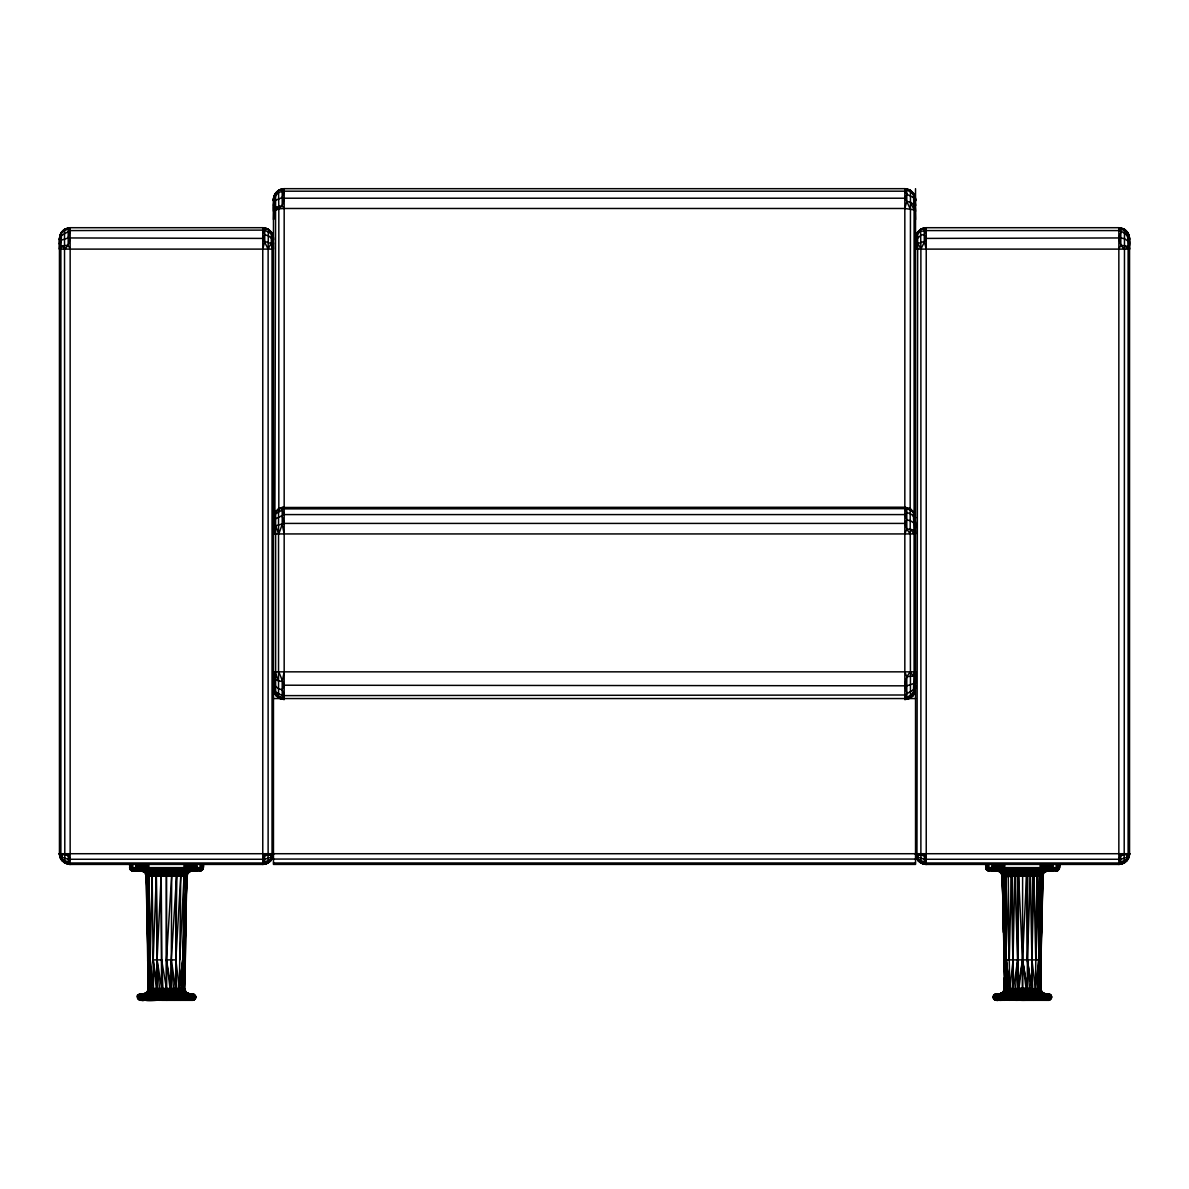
<?xml version="1.0" encoding="UTF-8"?>
<svg xmlns="http://www.w3.org/2000/svg" width="1189" height="1189" viewBox="0 0 1189 1189"><rect width="100%" height="100%" fill="white"/><g stroke="black" fill="none" stroke-linecap="round" stroke-linejoin="round"><path stroke-width="1.5" d="M1048.133 870.838L1009.714 870.838L1011.111 871.552L1012.359 874.747L1011.334 876.115L1009.268 959.895L1005.731 876.115L1002.713 871.537L998.923 870.838L1002.104 874.732L1022.599 874.747L1026.523 876.115L1022.54 959.895L1022.525 988.475C1016.342 1002.773 1060.187 985.235 1046.915 1000.321M172.598 993.9L171.186 988.475L171.706 874.747L173.029 870.838M142.858 993.9L189.616 993.9L186.703 992.711L184.83 989.664L148.09 989.664L148.253 977.744C147.748 982.649 150.81 992.726 143.304 993.9C150.587 993.9 149.011 984.076 149.249 979.528M185.573 1000.321C192.306 996.471 182.363 992.666 181.649 988.475L186.004 876.1L187.535 872.384L191.563 870.838C186.524 870.541 188.278 877.972 183.269 876.115C184.236 871.24 194 867.063 186.896 874.732L156.205 874.747L147.748 876.1L145.355 872.384L141.357 870.838L144.627 872.369L146.217 876.1L148.209 988.46L166.46 988.475L171.246 989.679L171.32 959.895L176.537 876.115L177.339 872.384L179.197 870.838L166.386 871.017L166.49 993.9L193.51 994.004L195.888 997.11L194.951 999.384L192.677 1000.321L161.541 1000.321L161.392 994.004L168.154 994.004L168.154 1000.217L166.46 1000.321M1002.074 993.9L1004.987 992.711L1006.711 988.475L1005.017 876.115L1002.803 874.732C1002.609 878.299 1018.572 875.609 1022.599 874.747L1027.772 876.115L1027.266 988.475L1028.634 993.9M1004.333 977.744C1003.977 982.486 1006.845 992.83 999.384 993.9L1046.142 993.9M191.563 870.838L187.446 873.454L146.173 873.469L146.024 874.732L148.729 874.732L148.937 876.115L150.646 988.475L148.714 989.664L148.402 977.744L148.09 989.664L149.606 988.46L148.343 959.895L148.907 876.115L147.525 872.384L144.255 870.838M184.89 914.356L184.919 910.715M184.444 977.744C185.008 982.56 181.337 993.216 189.274 993.9L186.019 992.711L146.217 992.711L143.304 993.9L148.06 993.365L150.557 989.679L148.343 959.895M1022.614 871.017L1022.54 988.475L1027.281 989.679L1026.077 988.475L1022.54 959.895L1018.631 876.115L1022.599 874.747L1042.991 874.732L1044.388 872.369L1047.628 870.838L1043.645 872.384L1041.252 876.1L1037.7 988.475L1040.063 992.711L1042.976 993.9M1045.012 864.418C1047.123 870.289 1040.821 871.582 1039.394 876.115L1038.785 959.895L1035.456 988.475L1040.925 989.664L1042.783 992.711L1045.696 993.9C1038.428 993.9 1039.989 984.076 1039.751 979.528M1040.969 914.341L1040.999 910.7M1040.538 977.744L1040.925 989.664L1040.747 977.744M1042.812 873.454L1042.783 876.1L1041.252 876.1L1040.657 959.895L1039.394 988.46L1040.286 989.664L1042.812 873.454L1001.554 873.454L1002.981 876.085L1004.898 988.46L1003.798 991.849L999.741 993.9L1002.981 992.711L1042.099 992.711L1045.696 993.9L1044.18 993.766M160.366 993.9L161.719 989.679L166.46 988.475L182.274 988.475L184.221 989.664L185.826 910.715L184.206 989.664L185.856 991.849L147.733 991.849M1029.228 870.838L1027.89 874.747L1030.313 876.115L1031.918 959.895L1035.456 988.475L1040.286 989.664L1041.772 910.715M1016.402 993.9L1017.784 988.475L1018.631 876.115M1022.585 876.115L1022.599 874.747L1032.706 876.115L1033.509 872.384L1035.396 870.838M183.18 993.9L180.787 992.711L179.376 988.475L180.773 876.115C180.178 870.407 189.155 871.017 186.391 864.418M186.093 892.493L186.197 874.732L187.565 872.369M1035.456 988.475L1036.853 876.115C1034.549 870.14 1047.94 869.813 1044.715 871.537L997.467 870.838L1001.465 872.384L1002.803 874.732L1002.297 876.1L1000.811 872.369L997.437 870.838M1041.252 876.1L1032.81 874.747L1033.821 876.115L1035.812 959.895L1037.031 874.747M1015.971 870.838L1017.353 876.115L1036.882 876.115L1040.271 874.732L1038.354 988.475L1040.286 989.664L1042.991 874.732L1040.657 959.895L1038.443 989.679L1004.17 989.664L1003.144 991.849L1041.267 991.834M185.142 876.1L187.446 873.454L183.983 876.115L182.393 989.679L182.705 959.895L179.376 988.475L179.465 989.679L185.216 990.809L179.39 988.475L175.838 959.895L180.743 876.115L184.132 874.732L179.732 959.895M184.28 977.744L184.221 989.664L183.329 988.46L182.705 959.895L179.39 988.475M178.291 993.9L176.596 992.711L175.586 988.475L176.641 874.747L177.666 876.115L186.703 876.1L184.83 989.664L182.705 959.895M1040.271 874.732L1040.093 876.115L1042.292 874.732L1040.286 989.664L1039.409 988.445L1040.806 988.46L1040.925 989.664L1040.182 988.46L1038.354 988.475M184.89 945.314L185.603 910.7M186.079 887.024L186.316 876.085L188.605 871.537L190.106 870.838M1005.835 993.9L1008.213 992.711L1009.535 989.679L1012.374 988.475L1014.841 876.115L1017.294 874.747L1017.754 989.679L1022.51 990.823M182.72 990.823L153.203 990.823L150.557 989.679L151.3 988.475L150.215 959.895L152.118 876.115C154.481 870.14 141.045 869.813 144.285 871.537L192.202 870.838M1033.821 876.115L1031.918 959.895L1032.676 988.475L1040.657 990.809M186.064 897.948L187.446 873.454M186.064 901.604L186.703 876.1L185.231 959.895M1027.459 1000.321L1027.459 993.9M906.791 188.977L913.375 193.034L915.53 199.38C915.515 193.703 910.492 188.783 904.829 188.679L284.171 188.679L284.171 699.504L278.82 698.032L275.967 695.654L275.967 693.44L274.109 691.27L274.109 692.444L278.82 698.032L282.313 699.295L284.171 698.508L278.538 696.888L278.538 508.892L282.209 507.48L904.829 507.213L910.179 508.639L914.103 512.548L915.53 517.899L914.103 512.548L904.829 507.213M997.63 864.418L996.798 870.838M1045.785 864.418L1044.953 870.838M136.794 864.418L135.962 870.838L135.962 864.418M184.949 864.418L184.117 870.838L184.117 864.418M201 864.418L200.168 870.838L132.752 870.838L130.478 869.902L129.542 867.628L203.378 867.628L203.378 864.418M992.874 864.418L992.042 870.838L992.042 864.418M1038.785 990.823L1029.511 988.475L1027.4 959.895L1030.313 876.115M1040.197 864.418L1040.197 870.838L1041.029 864.418M985.622 864.418L986.053 869.233L988.832 870.838L1056.248 870.838L1057.08 864.418M153.604 870.838L155.491 872.384L156.294 876.115L153.188 959.895L156.324 988.475L153.47 989.679C154.094 998.715 128.65 989.055 140.243 1000.321M171.246 989.679L170.042 988.475L166.46 959.895L171.706 874.747L176.537 876.115L175.66 989.679L171.216 988.475M910.179 510.363L910.462 191.251L910.179 190.121L904.829 188.679L904.829 699.504C909.317 699.31 914.638 696.1 914.891 691.27L913.033 693.44L913.033 695.654L910.179 698.032L906.687 699.295L904.829 698.508L914.103 693.246L915.53 687.896L914.103 694.153L910.179 698.077L904.829 699.504M1010.709 993.9L1012.404 992.711L1013.385 988.475L1011.334 876.115M1035.812 959.895L1039.394 876.115M154.674 993.9L156.339 992.711L157.275 989.679L159.489 988.475L157.082 959.895L161.169 876.115L159.772 870.838M1005.329 979.528L1004.794 989.664L1003.144 991.849L1006.28 990.823L1035.797 990.823C1037.789 993.454 1044.878 996.828 1039.245 1000.321M1027.608 994.004L1020.89 993.9L1020.89 1000.321L1049.382 1000.217L1051.73 997.11L1050.808 994.836L1048.757 993.9M1033.702 1000.321L1035.069 997.11L1033.702 993.9M274.109 692.072L278.82 697.096L284.171 698.508L278.82 697.155L275.625 694.242L273.47 687.896L275.625 691.983L282.209 695.624L904.829 695L913.375 689.798L915.129 686.989L915.53 679.855L914.103 671.844L914.103 533.935L913.375 512.296L910.179 508.639L284.171 508.877L275.625 513.797L273.47 518.909L275.625 511.523L282.209 507.48L284.171 508.877M176.641 874.747L180.743 876.115L184.132 874.732L180.743 876.115L171.647 876.115L166.401 874.747L161.228 876.115L161.734 988.475L157.275 989.679L156.339 876.115L161.11 874.747L158.687 876.115M273.47 219.593L273.871 200.287L273.47 201.045C272.875 194.728 277.721 188.739 284.171 188.679L282.209 189.883M278.82 671.844L284.171 685.206L282.209 689.739L284.171 695L282.209 698.3L275.625 694.242L275.625 511.523L273.871 515.03L273.47 533.935L915.53 533.935L915.129 515.684L913.375 512.296M1017.784 988.475L1013.34 989.679L1012.359 874.747L1008.257 876.115L1004.868 874.732L1005.032 876.115L999.726 871.537L997.081 870.838M904.829 191.191L906.791 194.238L904.829 198.221L906.791 201.446L910.462 202.189L915.129 205.444L915.53 211.256L914.103 209.873L904.829 208.476L284.171 208.476L278.82 208.848L273.47 211.256C272.994 203.007 273.173 191.667 284.171 191.191L904.829 191.191L906.791 189.883L910.179 190.121L914.103 194.03L915.53 199.38M914.891 692.072L910.179 697.096L904.829 698.508L910.179 697.155L910.462 696.026L910.179 508.639M904.829 514.584L284.171 514.584L275.625 518.776L273.871 521.139L273.47 527.619L275.625 525.806L284.171 523.413L904.829 523.413L906.791 519.95L904.829 514.584L906.791 512.727C917.314 513.99 916.437 526.43 914.103 533.935L910.462 529.313L906.791 529.046L904.829 523.413M139.172 870.838L140.57 869.233L140.778 864.418M187.327 870.838L188.724 869.233L188.932 864.418M995.252 870.838L996.65 869.233L996.858 864.418M1038.443 989.679C1029.302 987.732 1018.765 987.479 1009.535 989.679L1006.295 959.895L1003.858 876.1C999.741 871.849 1003.858 874.138 1002.297 876.1L1004.794 989.664L1003.784 990.809L1006.28 990.823M1004.036 990.14L1004.794 989.664L1002.788 874.732L1002.996 876.1L1002.104 874.732L1002.936 897.948L1002.803 874.732L1002.981 876.085L1002.104 874.732L1005.671 988.46L1003.798 991.849L1003.784 990.809M152.757 991.849L157.082 990.823L153.47 989.679L152.147 876.115L151.969 874.747L148.729 874.732L149.606 876.115L156.294 876.115L161.11 874.747M156.294 876.115L157.349 988.475L153.47 989.679L150.215 959.895L148.907 876.115L146.024 874.732L146.827 887.024M68.293 864.21L61.947 860.568L61.947 854.98L60.877 853.717L60.877 249.11L59.45 243.76L59.851 238.231L61.605 235.422L70.151 230.577L264.731 230.116L271.315 233.757L273.47 239.851L268.402 235.779L264.731 234.813L262.769 230.577L264.731 227.976C269.635 228.838 273.485 233.43 273.47 238.409L272.043 233.059L268.12 229.15L262.769 227.708L70.151 227.708L64.518 229.403L64.8 862.991L70.151 864.418L262.769 864.418C267.882 864.269 273.782 860.019 272.831 854.386L273.47 853.717C273.44 858.785 269.517 863.214 264.627 864.21M273.871 516.947L273.47 522.328L273.871 521.139M1014.841 876.115L1017.68 959.895L1015.525 988.475L1013.34 989.679M1120.707 864.21L1124.199 862.991L1124.482 229.403L1118.849 227.708L926.231 227.708C920.554 227.798 915.471 232.658 915.53 238.409L916.957 233.059L920.598 229.403L924.269 227.976L926.231 230.577L1118.849 230.577C1127.202 232.776 1132.523 240.921 1128.123 249.11L1128.123 853.717L1127.053 854.98L1127.053 860.568L1124.199 862.991L1118.849 864.418L926.231 864.418C921.118 864.269 915.218 860.019 916.169 854.386L915.53 853.717C915.56 858.785 919.483 863.214 924.373 864.21M1009.535 989.679L1013.162 959.895M272.831 857.358L268.12 862.946L262.769 864.418L262.769 227.708L268.12 229.15L271.315 232.033L273.069 235.541L273.47 249.11L59.45 249.11C60.476 242.214 57.221 233.683 64.8 229.15L70.151 227.708L70.151 864.418C64.459 864.121 59.376 859.617 59.45 853.717L59.45 238.409L61.605 232.033L60.877 249.11M926.231 227.708L920.881 229.15L915.931 236.002L916.957 233.059L920.881 229.15L926.231 227.708L926.231 864.418L920.881 862.991L918.027 860.568L918.027 854.98L916.957 853.717L917.685 232.033L915.931 235.541L915.53 249.11L1129.55 249.11C1128.985 241.412 1131.601 230.235 1120.811 227.976M137.567 864.418L137.092 869.902C134.981 872.785 140.807 866.32 138.236 864.418M137.85 870.838L139.812 869.233L140.109 864.418M146.173 873.469L148.714 989.664L150.646 988.475M186.004 870.838L187.966 869.233L188.263 864.418M994.004 869.233C989.709 873.335 997.17 867.212 994.316 864.418M1043.511 864.418L1043.095 869.233L1040.197 870.838L1042.159 869.233L1042.471 864.418M147.748 876.1L146.217 876.1L146.708 874.732L148.714 989.664L149.591 988.445L148.194 988.46L148.714 989.664L147.064 910.7M273.47 205.103L275.625 200.272L282.209 197.537L284.171 191.191L282.209 188.977C276.829 190.181 272.89 195.323 273.47 200.882L273.871 198.444M915.53 239.851L917.685 233.757L920.598 231.394L926.231 230.577L924.269 234.813C919.662 233.252 913.598 245.395 915.931 235.541M910.462 696.026L915.129 690.096L915.53 685.726L915.129 686.989M59.851 238.231L59.45 239.851L60.877 233.059L64.8 229.15L70.151 227.708M140.718 870.838L141.55 864.418M143.75 993.9L144.582 994.004C135.695 1006.028 164.81 997.705 168.214 999.89L161.124 999.384M188.873 870.838L189.705 864.418M915.931 239.925L915.53 243.76L916.957 249.11M189.437 993.9C193.108 993.974 193.108 1000.246 189.437 1000.321M1009.431 993.9L1014.187 994.004L1013.949 999.89L1027.757 999.89L999.563 1000.321L996.843 997.943L997.125 995.505L998.834 994.004L1020.846 994.004L1015.748 993.9M915.129 690.096L915.53 671.844L273.47 671.844L273.871 690.735L275.625 694.242M135.962 870.407L138.86 869.233L139.172 864.418L138.652 869.233L136.378 870.734M187.327 864.418L186.807 869.233L184.533 870.407M200.168 864.418L200.168 870.838L202.947 869.233L203.274 864.418M995.356 867.628C990.868 874.599 993.959 869.501 993.647 864.418M1043.407 864.418C1043.318 871.507 1039.439 874.391 1041.802 864.418M1056.248 864.418L1056.248 870.838L1059.027 869.233L1059.354 864.418M191.86 1000.321C195.858 1000.425 195.858 993.796 191.86 993.9M997.214 1000.321L998.834 1000.217C992.785 1002.312 992.785 991.908 998.834 994.004L997.214 993.9M915.53 219.593L915.129 198.444L915.53 201.045L915.129 196.542L913.375 193.034M139.172 867.628L138.236 869.902L135.962 870.838L139.232 869.233L139.603 864.418M187.327 867.628C183.492 874.584 185.662 868.996 185.722 864.418M202.442 864.418L202.13 869.233C197.954 871.819 203.691 870.497 203.378 867.628M993.811 870.407L995.252 868.46L995.252 864.418L995.148 867.628M996.323 1000.321C992.206 1000.484 992.206 993.751 996.323 993.9M1043.407 867.628L1041.029 870.734L1043.466 869.233L1043.838 864.418M1058.522 864.418L1058.21 869.233C1053.617 873.246 1062.758 867.732 1059.458 864.418M187.342 873.454L186.004 876.1L184.102 988.46L184.83 989.664L183.329 988.445L184.206 989.664L184.667 977.744M59.45 239.851L59.851 236.908M274.897 516.085L275.625 193.034L273.47 199.38L273.47 864.418L915.53 864.418L915.53 188.679M273.871 515.03L273.47 517.899L274.897 512.548L278.538 508.892M1042.084 876.085L1042.991 874.732L1042.783 876.1M183.968 876.115L186.197 874.732L186.703 876.1M273.871 688.832L273.47 679.855L274.897 671.844L278.538 680.925L282.209 681.431L282.209 698.3M1017.68 959.895L1013.414 988.475L1009.624 988.475L1006.295 959.895L1005.731 876.115M186.212 874.732L186.599 876.1M59.45 249.11L59.851 235.541M1017.814 988.475L1022.54 959.895L1027.266 988.475L1031.725 989.679L1032.661 992.711L1034.326 993.9M904.829 695L906.791 697.393L910.179 697.155L914.103 693.246L913.375 693.484L914.103 671.844M159.668 993.9L161.392 994.004C150.557 989.085 156.235 999.711 153.351 1000.321M70.151 853.717L68.293 855.649L59.45 853.717L60.877 859.067L64.8 862.991L60.877 859.067L59.45 853.717L1129.55 853.717C1129.639 859.632 1124.526 864.046 1118.849 864.418L1118.849 227.708L1124.199 229.15L1128.123 233.059L1129.55 238.409L1129.55 853.717L1127.053 860.331L1124.199 862.991L1118.849 864.418M1118.849 853.717L1120.707 855.649L1129.55 853.717L1127.053 859.87L1124.199 862.01M282.209 681.431L284.171 671.844M915.53 679.855L913.375 683.69L906.791 685.83L284.171 685.206M1002 993.365L1000.603 993.632L1002.297 992.711L1000.603 993.632L1043.808 993.365M270.973 860.568L270.973 854.98L272.043 853.717L272.043 249.11L273.47 243.76L273.069 239.925M64.8 862.01L61.947 859.87L59.45 853.717L61.947 857.343L68.293 859.261L264.627 859.261L270.973 857.343L273.47 853.717L270.973 859.201L262.769 862.991L70.151 862.991L61.947 859.201L59.45 853.717L60.089 855.04M1124.199 862.991L1128.123 859.067L1129.55 853.717L1127.053 859.201L1118.849 862.991L926.231 862.991L918.027 859.201L915.53 853.717L918.027 857.343L924.373 859.261L1120.707 859.261L1127.053 857.343L1129.55 853.717L1128.911 855.04M59.45 243.76L61.605 240.089L68.189 237.949L262.769 238.409L268.12 249.11L268.12 862.991L262.769 864.418M915.129 675.322L913.375 675.976L910.179 671.844L906.791 676.719L904.829 685.206L906.791 693.038M174.56 1000.321L175.556 997.11L174.56 993.9M262.769 249.11L264.731 241.441L264.731 227.976L262.769 227.708M278.82 510.363L278.82 208.848L282.209 205.831L284.171 198.221L904.829 198.221M1128.911 856.184L1129.55 853.717M147.926 993.9C148.417 992.711 148.417 1001.524 147.926 1000.321M68.189 237.949L70.151 230.577L68.189 228.704L60.877 233.059L59.45 238.409L61.605 232.613L64.8 229.15L64.518 230.072M274.897 194.03L278.82 190.121L274.897 194.03L273.47 199.38L275.625 193.792L278.82 190.121L284.171 188.679M273.47 853.717L272.043 859.067L268.12 862.991M914.103 694.153L915.054 690.586M132.752 864.418L132.752 870.838L130.344 869.233L130.478 864.418M146.396 869.902L148.001 870.734L146.396 869.233L146.529 864.418M196.958 864.418L196.958 870.838L194.55 869.233L194.684 864.418M988.832 864.418L988.832 870.838L986.424 869.233L986.558 864.418M1002.609 864.418L1002.476 869.233L1004.081 870.734L1001.777 868.46L1001.569 864.418M1050.764 864.418L1050.63 869.233L1053.038 870.838L1053.038 864.418M904.829 208.476L906.791 201.446L906.791 189.883L904.829 188.679M59.851 246.613L61.605 245.96L64.8 249.11L68.189 245.216L70.151 238.409M920.881 229.15L916.957 233.059M1120.811 232.182L1118.849 238.409L1120.811 245.216L1124.199 249.11M130.552 868.46L132.752 870.734L131.147 869.902L131.147 864.418M147.198 864.418L147.198 869.902L148.803 870.838L148.803 864.418M196.126 864.418L196.958 870.734L195.353 869.902L195.353 864.418M988 864.418L988.832 870.734L987.227 869.902L987.227 864.418M1003.278 864.418L1003.754 870.407L1011.022 871.537L1006.28 871.537L1002.684 868.46M1051.641 869.233L1053.038 870.838L1051.641 869.233L1051.433 864.418M1003.011 870.838L1001.406 869.902L1001.242 864.418M1051.165 870.838L1049.56 869.902L1049.397 864.418M282.209 507.48L282.209 524.334L278.82 533.935L275.625 525.806M184.117 870.838L187.386 869.233L187.758 864.418M129.542 864.418L130.062 869.233L202.947 869.233L202.13 869.233C197.82 873.618 205.846 867.42 202.947 864.418M995.148 868.46L992.042 870.838L995.312 869.233L995.683 864.418M1059.027 864.418C1059.221 870.957 1055.564 875.03 1057.853 864.418M141.134 993.9C137.24 995.431 139.812 1002.476 144.582 1000.217L143.75 1000.321M1003.858 876.1L1004.423 959.895L1006.607 989.679L1009.61 988.475L1004.17 989.664L1004.556 977.744M1004.72 977.744L1004.17 989.664L1005.671 988.445L1004.794 989.664M148.476 977.744L148.09 989.664L148.818 988.46M904.829 533.935L906.791 529.046L906.791 508.372M131.92 864.418L132.157 870.734L130.062 869.233M196.363 870.734L196.363 869.902M988.237 870.734L988.237 869.902M1052.206 864.418L1052.443 870.734M186.301 876.1L186.718 873.469M1129.149 241.932L1124.482 238.692L1120.811 237.949L926.231 238.409L920.881 249.11L920.881 862.991L916.957 859.067L915.53 853.717M1118.849 249.11L1120.811 245.216L1120.811 228.704L1118.849 227.708M271.315 232.033L271.315 242.913L268.12 249.11L268.402 229.403L264.731 227.976M130.79 869.902L131.206 868.46M145.697 864.418L145.801 868.46L147.198 869.902L147.258 868.46M195.412 868.46L194.996 869.902L193.644 867.628M985.726 867.628L986.87 869.902L987.286 868.46M1003.338 868.46L1002.921 869.902M1051.492 868.46L1051.076 869.902M993.93 870.838L995.892 869.233L996.189 864.418M1042.084 870.838L1044.046 869.233L1044.343 864.418M272.043 853.717L272.831 854.386L270.973 854.98L268.12 853.717L264.627 855.649L262.769 859.067L264.627 862.129M1056.248 870.838L1058.21 869.902M1127.053 854.98L1124.199 853.717L1120.707 855.649L1118.849 859.067L1120.707 862.129M262.769 238.409L264.731 234.813M913.033 695.654L914.891 692.444M1127.053 860.568L1128.911 857.358L1128.123 853.717M272.831 857.239L268.12 862.634L264.627 863.853L262.769 862.991M1128.911 857.239L1124.199 862.634L1120.707 863.853L1118.849 862.991M68.293 862.129L70.151 859.067L68.293 855.649L64.8 853.717L61.947 854.98M924.373 862.129L926.231 859.067L924.373 855.649L920.881 853.717L918.027 854.98L916.169 854.386L916.957 853.717M1004.17 989.664L1004.898 988.445L1003.174 910.715M272.831 857.001L268.12 862.01M200.584 870.734L201.773 864.418M992.458 870.734L992.756 869.233M132.752 870.407L129.75 868.46L203.274 868.46M1049.828 864.418L1050.14 869.233L1053.038 870.407M144.657 864.418L144.196 869.233L145.593 870.838M192.811 864.418L192.35 869.233L193.748 870.838M180.505 1000.321L182.229 997.11L180.505 993.9M144.657 867.628L144.196 869.233L143.245 868.46L143.215 864.418M192.811 867.628L192.35 869.233L191.399 868.46L191.37 864.418M1001.673 870.838L1000.127 868.46L1000.737 864.418M1049.828 870.838L1048.282 868.46L1048.891 864.418M151.969 874.747L156.205 874.747L155.179 876.115L171.647 876.115M140.034 868.46L142.383 867.628M188.189 868.46L190.537 867.628M996.858 867.628L996.65 869.233L998.463 867.628M1045.012 867.628L1044.804 869.233L1046.617 867.628M1000.068 864.418L999.325 868.46L1000.127 870.838M1048.222 864.418L1047.479 868.46L1048.282 870.838M181.932 872.369L184.592 870.838M916.169 857.239L920.881 862.634L926.231 864.418L924.373 863.853L924.373 855.649L926.231 853.717M196.155 868.46L196.958 867.628M988.029 868.46L988.832 867.628M192.157 996.278L194.966 997.11L195.784 996.278L137.374 996.278M996.798 868.46L997.63 867.628M1044.953 868.46L1045.785 867.628M274.897 512.548L278.82 508.639L284.171 507.213M135.962 868.46L136.794 867.628M184.117 868.46L184.949 867.628M200.168 868.46L201 867.628M992.042 868.46L992.874 867.628M999.711 870.407L997.526 869.233L999.295 867.628L999.295 864.418M1047.866 870.407L1045.681 869.233L1047.45 867.628L1047.45 864.418M138.162 868.46L136.17 870.734M186.316 868.46L185.722 869.902M993.439 869.233L994.242 868.46M1041.594 869.233L1042.396 868.46M1118.849 230.577L1120.811 228.704L1124.199 229.15L1129.149 236.002L1129.55 239.851L1129.149 236.908M184.949 870.734L186.807 868.46L186.896 864.418M1040.197 870.838L1042.604 869.233L1042.976 864.418M144.657 993.9L143.646 993.9M60.877 853.717L60.089 857.358L61.947 860.568M1057.853 869.902L1058.448 868.46L1056.248 870.407M140.718 868.46L141.446 869.233L143.215 867.628L144.047 868.46L143.988 864.418M188.873 868.46L189.601 869.233L191.37 867.628L192.202 868.46L192.142 864.418M1000.9 993.766L999.384 993.9M1041.326 869.902L1042.159 869.233M185.514 870.407L184.83 870.734L187.223 868.46L187.431 864.418M1046.766 871.017L1047.643 870.838L1046.171 870.838M284.171 208.476L282.209 205.831L278.538 206.351L273.871 208.58L274.897 209.873M915.931 244.191L924.269 241.441L924.269 227.976M141.134 1000.321L139.618 1000.217L193.51 1000.217M136.765 870.734L138.652 868.46L138.741 864.418M70.151 862.991L68.293 863.853L64.8 862.634L60.089 857.239M926.231 862.991L924.373 863.853L920.881 862.634M993.588 870.407L992.874 870.734L994.732 868.46L994.821 864.418M1056.664 870.734L1057.378 869.902M987.286 870.407L1057.794 870.407L987.227 870.407L986.142 869.233L986.053 864.418M1057.051 870.734L1057.853 870.407M64.518 229.403L68.189 227.976M185.202 991.849L184.592 990.809M162.477 876.115L166.401 874.747L170.369 876.115M156.205 874.747L152.118 876.115L148.729 874.732M153.47 989.679L157.334 988.475L153.188 959.895L161.6 959.895L166.46 988.475L161.719 989.679L161.169 876.115L166.401 874.747M188.635 871.537L192.053 870.838M1017.294 874.747L1012.463 876.115L1012.359 874.747M157.275 989.679L161.734 988.475L157.082 959.895M139.499 998.715L142.739 997.943M171.513 991.849L175.853 990.823M140.243 993.9L193.51 994.004M1048.757 1000.321L995.49 1000.217M61.605 245.96L68.189 245.216L70.151 249.11M913.375 675.976L906.791 676.719L904.829 671.844M1043.749 1000.321C1047.167 1000.112 1047.167 994.123 1043.749 993.9M270.973 854.98L264.627 855.649L262.769 853.717M200.168 870.838L201.298 870.407L200.882 869.233M188.59 870.838L177.978 871.537L182.72 871.537M1043.541 871.017L1044.745 870.838M191.191 870.838L190.418 871.091M1045.934 871.017L1047.271 870.838M999.726 871.537L998.582 871.091L1001.465 872.384L1044.388 872.369L1043.63 872.369M1048.549 1000.321L1049.382 1000.217M146.024 993.9L154.942 994.004L149.755 993.9M147.971 998.715L160.946 997.11L147.971 995.505M1034.891 998.715L1041.222 997.943M1028.054 997.11L1035.024 996.278L1027.98 995.505M1028.039 997.943L1035.069 997.11M1027.98 998.715L1035.024 997.943M1034.698 871.017L1039.706 871.017M1004.006 993.9C1011.007 991.76 1004.69 996.917 1007.633 999.89L1013.741 999.384M140.867 870.838L160.129 871.017M168.244 994.836L175.065 994.331M153.351 993.9L185.573 993.9M159.668 1000.321L161.392 1000.217M149.294 871.017L154.302 871.017M999.83 1000.321L1002.817 1000.217L1001.093 997.11L1002.817 994.004L999.83 993.9M1004.006 1000.321L1007.633 999.89M1009.431 1000.321L1013.949 999.89M1015.748 1000.321L1020.846 1000.217M1022.54 1000.321L1027.608 1000.217M1004.631 988.445L1006.711 988.475L1004.423 959.895M146.841 894.321L146.708 874.732L146.217 876.1L148.907 876.115M146.217 876.1L146.024 874.732L146.901 876.1M148.343 990.809L153.203 990.823M145.355 872.384L188.293 872.369M1001.435 872.369L1001.658 873.454L1000.707 872.369M182.289 988.475L184.726 988.46L184.83 989.664M273.47 698.552L915.53 698.552M273.47 859.067L915.53 859.067M273.47 862.991L915.53 862.991M985.622 867.628L1059.458 867.628M985.726 868.46L1059.354 868.46M986.053 869.233L1059.027 869.233M130.478 869.902L202.442 869.902M986.558 869.902L1058.522 869.902M131.949 870.734L201.714 870.407L131.147 870.407L132.752 870.838L132.157 869.902M996.947 870.838L999.132 871.017L997.809 870.838M150.215 959.895L147.704 959.895L148.045 968.812M1003.784 959.895L1041.311 959.895M145.92 993.365L188.278 993.9L185.885 993.766L186.926 993.9M995.49 994.004L1049.382 994.004L1048.549 993.9M138.86 994.331L194.283 994.331M994.717 994.331L1050.14 994.331M138.192 994.836L194.951 994.836M994.049 994.836L1050.808 994.836M137.686 995.505L195.457 995.505M993.543 995.505L1051.314 995.505M993.216 996.278L1051.626 996.278M137.27 997.11L195.888 997.11L194.862 996.278M993.112 997.11L1051.73 997.11M137.374 997.943L195.784 997.943L194.966 997.11M993.216 997.943L1051.626 997.943M137.686 998.715L195.457 998.715M993.543 998.715L1051.314 998.715M138.192 999.384L194.951 999.384M994.049 999.384L1050.808 999.384M138.86 999.89L194.283 999.89M994.717 999.89L1050.14 999.89M998.448 871.017L999.161 871.017M190.077 993.9L186.019 992.711L188.263 993.9M924.373 855.649L918.027 854.98M1120.811 245.216L1129.149 246.613L1129.55 249.11M1049.382 994.004L1046.915 993.9M1013.949 994.331L1020.756 994.836M168.244 999.384L175.065 999.89M175.259 999.384L181.367 999.89M153.976 997.943L161.02 998.715M154.109 995.505L160.961 996.278M1034.891 995.505L1041.222 996.278M988.029 870.734L988.832 870.838L987.435 869.233M195.932 870.734L196.958 870.838L195.561 869.233M147.778 870.734L148.803 870.838L147.971 864.418M141.759 870.838L142.843 870.838M264.731 241.441L273.069 244.191M1000.41 870.838L1006.355 871.537L1008.257 876.115L1009.624 988.475M910.462 529.313L915.129 530.443M189.616 993.9L186.019 992.711L187 993.365M1004.289 870.734L1004.883 864.418M195.085 870.838L192.886 868.46M146.931 870.838L144.731 868.46M141.357 870.838L142.234 871.017M906.791 519.95L910.462 520.693L915.129 523.948M1022.51 989.679L1027.385 990.823M1031.918 990.823L1036.243 991.849M166.49 990.823L161.719 989.679L162.923 988.475L161.6 959.895M139.499 995.505L142.739 996.278M1027.281 989.679L1022.525 988.475L1017.754 989.679L1018.958 988.475L1022.54 959.895L1027.251 988.475L1031.725 989.679L1032.661 876.115L1027.89 874.747M282.209 689.739L278.538 688.788L273.871 684.626M1051.908 870.407L1053.038 870.838L1050.838 868.46M1004.467 870.734L1004.051 864.418M988.832 870.838L988.029 870.407M131.355 869.233L132.752 870.838M273.946 690.586L274.897 694.153L278.82 698.077L284.171 699.504M915.129 518.79L915.129 515.684M994.034 997.11L996.843 997.943M906.791 194.238L913.375 197.478L915.53 200.882L915.129 197.181L910.179 190.121M1035.797 990.823L1035.53 989.679L1031.651 988.475L1027.4 959.895L1026.523 876.115M1035.53 989.679L1035.441 988.475L1035.53 989.679L1031.666 988.475L1027.4 959.895M994.138 996.278L996.754 997.11M192.246 997.11L194.862 997.943M906.791 189.883L914.103 194.03M278.538 680.925L273.871 678.696M64.8 862.634L70.151 864.418L68.293 863.853L68.293 855.649M1032.81 874.747L1036.853 876.115M282.209 197.537L284.171 198.221M1120.811 228.704L1128.123 233.059L1129.55 238.409L1129.149 235.541L1127.395 232.033L1128.123 249.11L1124.482 245.469M1051.492 870.407L1052.235 870.734L1049.932 867.628L1050.764 869.902L1053.038 870.838L1049.768 869.233M1003.338 870.407L1004.17 870.734M191.979 870.734L189.601 869.233M144.047 870.838L141.446 869.233M193.644 864.418L194.06 869.233L196.958 870.838L196.155 870.407M1009.253 990.823L1006.607 989.679L1007.351 988.475L1006.295 959.895M275.625 207.302L278.82 208.848L278.538 190.389M175.66 989.679L173.475 988.475L171.32 959.895L175.586 988.475L179.465 989.679L176.626 988.475L175.838 959.895L166.46 959.895L171.186 988.475M171.706 874.747L174.159 876.115M1046.617 869.233L1047.687 869.902M998.463 869.233L999.533 869.902M191.607 869.902L190.537 869.233L191.399 868.46L191.786 870.407M143.453 869.902L142.383 869.233L143.245 868.46L143.631 870.407M193.108 869.233L196.096 870.838L194.55 869.902M144.954 869.233L148.387 870.407M920.881 862.01L916.169 857.001M195.412 870.407L193.852 868.46M147.258 870.407L145.593 868.46L145.489 864.418M986.632 868.46L987.702 870.407M1048.43 869.233L1047.45 867.628M1000.276 869.233L999.295 867.628M1046.617 868.46L1047.554 869.233M998.463 868.46L999.399 869.233M1052.206 867.628L1053.038 868.46M1004.051 867.628L1004.883 868.46M273.47 687.896L274.897 693.246L278.82 697.155M147.971 867.628L148.803 868.46M131.92 867.628L132.752 868.46M1124.482 229.403L1128.123 233.059M1056.248 867.628L1057.051 868.46M1040.197 867.628L1040.999 868.46M1006.28 871.537L1007.068 872.369M1050.036 868.46L1050.63 869.233L1050.259 864.418M1001.673 864.418L1002.476 869.233L1002.104 864.418M1002.015 874.465L1002.684 876.085M906.791 529.046L910.179 533.935M1001.614 869.233L1004.467 870.407M194.134 869.902L193.317 864.418M145.979 869.902L145.162 864.418M1004.081 870.407L1003.486 869.233M147.406 869.233C150.394 872.399 145.296 870.08 145.593 867.628M1052.443 869.902L1052.83 870.734M916.169 857.358L918.027 860.568M274.109 692.444L275.967 695.654M924.269 234.813L926.231 238.409M1049.56 869.902L1048.891 867.628M1001.406 869.902L1000.737 867.628M195.353 869.902L194.758 868.46M917.685 242.913L920.881 249.11L920.598 229.403M904.829 508.877L906.791 512.727M910.462 202.189L914.103 209.873L914.103 516.085M906.791 201.446L910.179 208.848M282.209 510.14L284.171 514.584M148.194 988.46L148.714 989.664L148.551 988.445M1001.881 868.46L1004.883 870.838L1002.476 869.902L1001.673 867.628M145.801 868.46L146.113 869.233M986.142 868.46L986.424 869.233M194.179 864.418L194.55 869.233M146.396 869.233L146.024 864.418M130.344 869.233L129.973 864.418M201.773 869.902L202.368 868.46L202.576 869.233M1124.199 229.15L1124.482 230.072M146.604 868.46L146.841 869.233M282.209 516.026L284.171 523.413M59.45 853.717L60.089 856.184M924.269 241.441L926.231 249.11M282.209 524.334L284.171 533.935M1002.208 874.732L1002.401 876.1M273.871 527.069L274.897 533.935M915.129 202.65L915.53 205.667M271.315 242.913L272.043 249.11M273.069 235.541L273.47 239.851M915.129 200.287L915.53 205.103L914.103 209.873L913.375 193.792M1048.222 867.628L1048.282 868.46M1000.068 867.628L1000.127 868.46M1002.297 876.1L1002.892 899.776M147.317 910.7L148.03 945.314M1003.59 910.715L1004.111 941.673M1003.055 910.536L1003.293 932.28M148.03 916.184L147.986 910.715L148.03 914.341M1129.149 235.541L1129.149 246.613M1120.707 855.649L1120.707 863.853M1046.617 864.418L1046.617 870.838M998.463 864.418L998.463 870.838M915.129 196.542L915.129 215.432M910.179 697.096L910.179 698.077M906.791 676.719L906.791 697.393M906.687 698.24L906.687 699.295M282.313 698.24L282.313 699.295M282.209 188.977L282.209 205.831M278.82 697.096L278.82 698.077M274.897 693.246L274.897 694.153M273.871 196.542L273.871 218.925M264.627 855.649L264.627 863.853M194.268 868.46L194.268 869.233M190.537 864.418L190.537 870.838M166.46 876.115L166.46 988.475M142.383 864.418L142.383 870.838M68.189 228.704L68.189 245.216M1040.791 988.46L1040.286 989.664L1040.791 988.46M153.544 988.475L150.557 989.679L153.559 988.475M190.686 871.017L190.552 871.017M144.315 871.537L143.512 871.537L144.285 871.537M1045.488 871.537L1044.715 871.537L1045.488 871.537M1008.257 876.115L1004.868 874.732L1008.227 876.115M272.043 233.059L268.12 229.15L273.069 236.002L272.043 233.059M1040.925 989.664L1040.182 988.46L1040.925 989.664"/></g></svg>
